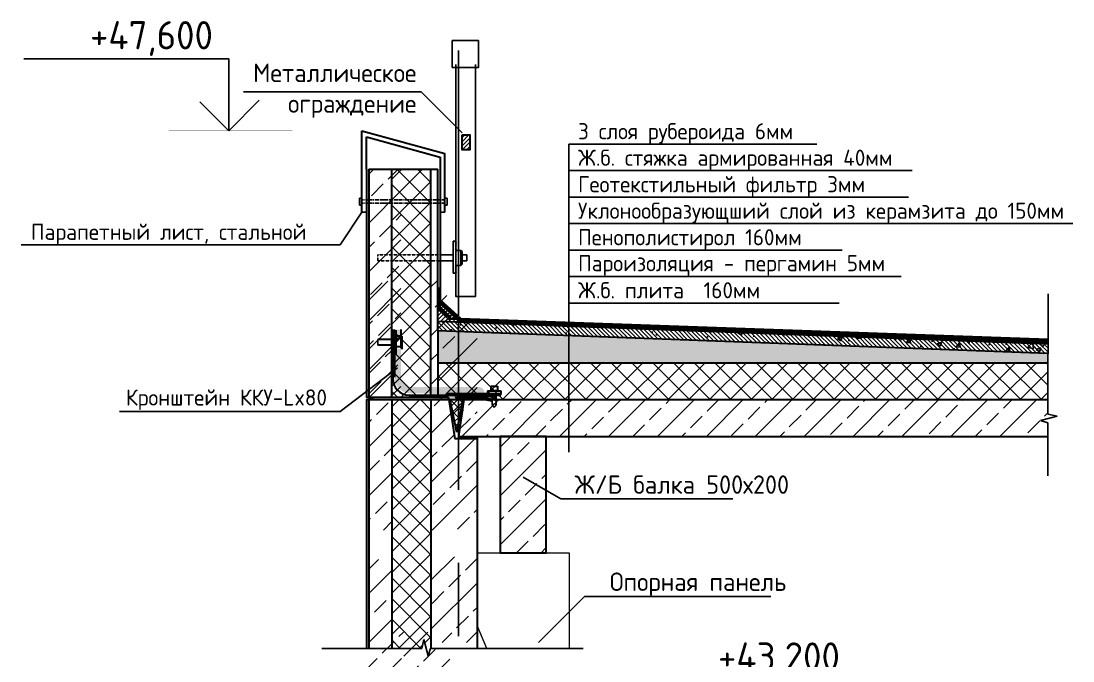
# Model space of a CAD drawing. Header units: millimetres. Extents: x -10163 to 1081624, y -5450 to 230390.
# Drawn here: x 432620 to 437182, y 60178 to 62955 of the extents above; entities that cross this region are included whole.
import ezdxf
from ezdxf.enums import TextEntityAlignment as Align

# ---------------------------------------------------------------- set-up
doc = ezdxf.new("R2010")
doc.units = ezdxf.units.MM
for name, pattern in [('CENTER2', [28.575, 19.05, -3.175, 3.175, -3.175]), ('HIDDEN', [0.375, 0.25, -0.125]), ('штриховая2', [9.525, 6.35, -3.175])]:
    doc.linetypes.add(name, pattern=pattern)
for name, color, linetype, lineweight in [('0.09', 40, 'Continuous', 9), ('0.3', 40, 'Continuous', 30), ('A-Wall-H', 250, 'Continuous', 20), ('bold', 7, 'Continuous', 35), ('RAZMER', 250, 'Continuous', 13), ('невид штрих', 93, 'штриховая2', 9), ('Осн', 230, 'Continuous', 25), ('разрез по стене', 150, 'Continuous', 25)]:
    doc.layers.add(name, color=color, linetype=linetype, lineweight=lineweight)
for name, color, linetype in [('0разрез', 7, 'Continuous'), ('1-VIS', 7, 'Continuous'), ('АРМАТУРА', 134, 'Continuous'), ('ВЫНОСКИ_Р_СТ', 130, 'Continuous'), ('ГЕРМЕТИК', 50, 'Continuous'), ('оси', 1, 'CENTER2'), ('ПАРАПЕТ', 50, 'Continuous'), ('ПЛИТЫ_ПОКРЫТИЯ', 144, 'Continuous'), ('Покрытия', 50, 'Continuous'), ('РАЗДЕЛИТ_ЛИНИИ', 150, 'Continuous'), ('Саморезы', 104, 'Continuous'), ('Стены1', 120, 'Continuous'), ('УПРУГ_РЕЗ_ПРОКЛАДКА', 130, 'Continuous'), ('УТЕПЛИТЕЛЬ', 30, 'Continuous'), ('ШТРИХ_ПП', 20, 'Continuous'), ('ШТРИХ_УРП', 120, 'Continuous')]:
    doc.layers.add(name, color=color, linetype=linetype)
doc.layers.add('0с_штрих', color=140, linetype='Continuous', lineweight=9, transparency=0.2)
doc.layers.add('Штриховка', color=50, linetype='Continuous', transparency=0.6)
doc.styles.add('GOST-2.304_Type-B', font='GOST Common.ttf')
doc.styles.add('ГОСТ', font='GOST Common.ttf', dxfattribs={"height": 400})
doc.styles.add('Чертеж250', font='', dxfattribs={"height": 250})
doc.styles.get('Чертеж250').set_extended_font_data('GOST type B')
pattern_1 = [(45, (408442.3, 49210.33), (-106.066, 106.066), []), (45, (408548.2, 49210.33), (-106.066, 106.066), [72, -30])]
pattern_2 = [(45, (408442.3, 48696.496), (-44.90128, 44.90128), []), (135, (408442.3, 48696.496), (-44.90128, -44.90128), [])]

msp = doc.modelspace()

# ---------------------------------------------------------------- hatches: boundary and pattern name
at = {"layer": '0с_штрих', "transparency": 33554636}
h = msp.add_hatch(dxfattribs=at)
h.set_pattern_fill('JIS_STN_2.5', color=9, scale=60)
h.set_pattern_definition([(45, (408442.3, 48696.5), (-106.066, 106.066), []), (45, (408548.2, 48696.5), (-106.066, 106.066), [72, -30])])
h.paths.add_polyline_path([(434267.511, 62312.347), (434127.511, 62312.346), (434127.511, 61312.346), (434181.907, 61312.346), (434180.652, 61320.719), (434267.511, 61320.719)])
h = msp.add_hatch(dxfattribs=at)
h.set_pattern_fill('ANSI37', color=0, scale=20, style=0)
h.set_pattern_definition(pattern_2)
h.paths.add_polyline_path([(434227.511, 61320.719), (434397.511, 61320.719), (434397.511, 62312.347), (434227.511, 62312.346)])
h = msp.add_hatch(dxfattribs=at)
h.set_pattern_fill('JIS_STN_2.5', color=9, scale=60)
h.set_pattern_definition(pattern_1)
h.paths.add_polyline_path([(434127.511, 60198.841), (434227.511, 60198.841), (434227.511, 60630.362), (434127.511, 60630.362)])
h.paths.add_polyline_path([(434127.511, 60746.345), (434227.511, 60746.345), (434227.511, 61826.182), (434127.511, 61826.182)])
h.paths.add_polyline_path([(434227.511, 60188.841), (434127.511, 60188.841), (434127.511, 59603.841), (434227.511, 59603.841)])
h.paths.add_polyline_path([(434227.511, 58572.497), (434127.511, 58572.497), (434127.511, 57782.497), (434127.511, 57682.497), (434227.511, 57682.497)])
h.paths.add_polyline_path([(434227.511, 57672.497), (434127.511, 57672.497), (434127.511, 57087.497), (434227.511, 57087.497)])
h.paths.add_polyline_path([(434227.511, 55542.317), (434127.511, 55542.317), (434127.511, 54652.317), (434227.511, 54652.317)])
h = msp.add_hatch(dxfattribs=at)
h.set_pattern_fill('JIS_STN_2.5', color=9, scale=60)
h.set_pattern_definition(pattern_1)
h.paths.add_polyline_path([(434517.511, 55542.317), (434397.511, 55542.317), (434397.511, 54712.317), (434517.511, 54712.317)])
h.paths.add_polyline_path([(434597.511, 55542.317), (434517.511, 55542.317), (434517.511, 54712.317), (434597.511, 54712.317)])
h.paths.add_polyline_path([(434397.511, 55542.317), (434227.511, 55542.317), (434227.511, 55478.906), (434397.511, 55478.906)])
h.paths.add_polyline_path([(434357.006, 54712.317), (434397.511, 54712.317), (434397.511, 54756.752), (434227.511, 54756.752), (434227.511, 54652.317), (434288.5, 54652.317)])
h.paths.add_polyline_path([(434517.511, 57522.497), (434501.077, 57522.497), (434469.603, 57732.497), (434397.511, 57732.497), (434397.511, 57087.497), (434517.511, 57087.497)])
h.paths.add_polyline_path([(434597.511, 57522.497), (434517.511, 57522.497), (434517.511, 57087.497), (434597.511, 57087.497)])
edge = h.paths.add_edge_path(flags=16)
edge.add_arc((434570.572, 57110.795), 1.25, 0, 360)
h.paths.add_polyline_path([(434397.511, 57139.51), (434227.511, 57139.51), (434227.511, 57087.497), (434297.511, 57087.497), (434397.511, 57087.497)])
h.paths.add_polyline_path([(434397.511, 57732.497), (434364.272, 57732.497), (434295.765, 57672.497), (434227.511, 57672.497), (434227.511, 57621.401), (434397.511, 57621.401)])
h.paths.add_polyline_path([(434397.511, 57786.931), (434227.511, 57786.931), (434227.511, 57682.497), (434288.5, 57682.497), (434357.006, 57742.497), (434397.511, 57742.497)])
h.paths.add_polyline_path([(434517.511, 58572.497), (434397.511, 58572.497), (434397.511, 57742.497), (434517.511, 57742.497)])
h.paths.add_polyline_path([(434597.511, 58572.497), (434517.511, 58572.497), (434517.511, 57742.497), (434597.511, 57742.497)])
h.paths.add_polyline_path([(434397.511, 58572.497), (434227.511, 58572.497), (434227.511, 58514.371), (434397.511, 58514.371)])
edge = h.paths.add_edge_path()
edge.add_line((434597.511, 60038.841), (434517.511, 60038.841))
edge.add_line((434517.511, 60038.841), (434518.694, 59627.377))
edge.add_arc((434519.944, 59627.377), 1.25, 0, 180, ccw=False)
edge.add_arc((434519.944, 59627.377), 1.25, -180, 0, ccw=False)
edge.add_line((434518.694, 59627.377), (434518.69, 59603.841))
edge.add_line((434518.69, 59603.841), (434597.511, 59603.841))
edge.add_line((434597.511, 59603.841), (434597.511, 60038.841))
edge = h.paths.add_edge_path(flags=16)
edge.add_arc((434570.572, 59627.139), 1.25, 0, 360)
h.paths.add_polyline_path([(434517.511, 60038.841), (434501.077, 60038.841), (434469.603, 60248.841), (434397.511, 60248.841), (434397.511, 59603.841), (434517.511, 59603.841)])
h.paths.add_polyline_path([(434397.511, 59655.854), (434227.511, 59655.854), (434227.511, 59603.841), (434397.511, 59603.841)])
h.paths.add_polyline_path([(434397.511, 60248.841), (434364.272, 60248.841), (434295.765, 60188.841), (434227.511, 60188.841), (434227.511, 60137.745), (434397.511, 60137.745)])
h.paths.add_polyline_path([(434397.511, 60303.275), (434227.511, 60303.275), (434227.511, 60198.841), (434288.5, 60198.841), (434357.006, 60258.841), (434397.511, 60258.841)])
h.paths.add_polyline_path([(434517.511, 60630.362), (434397.511, 60630.362), (434397.511, 60258.841), (434517.511, 60258.841)])
h.paths.add_polyline_path([(434597.511, 60630.362), (434517.511, 60630.362), (434517.511, 60258.841), (434597.511, 60258.841)])
h.paths.add_polyline_path([(434597.511, 61666.182), (434517.511, 61666.182), (434517.511, 60746.345), (434597.511, 60746.345)])
h.paths.add_polyline_path([(434517.511, 61666.182), (434501.077, 61666.182), (434475.598, 61826.182), (434397.511, 61826.182), (434397.511, 60746.345), (434517.511, 60746.345)])
h = msp.add_hatch(dxfattribs=at)
h.set_pattern_fill('ANSI31', color=0, scale=4, angle=90, style=0)
h.set_pattern_definition([(135, (408442.3, 48696.496), (-8.980256, -8.980256), [])])
h.paths.add_polyline_path([(434427.511, 61652.318), (434427.511, 61612.346), (434608.415, 61605.62), (437073.86, 61513.958), (437075.348, 61553.931)])
h = msp.add_hatch(dxfattribs=at)
h.set_pattern_fill('GRAVEL', color=9, scale=5, angle=-90)
h.set_pattern_definition([(138.012788, (408569.3, 48605.056), (-1143, 1016), [17.08607, -1691.5242]), (94.96974, (408556.6, 48616.486), (127.0000072, -1523.9999994), [29.32024, -2902.70244]), (42.510447, (408554.06, 48645.696), (-1396.9999995, -1270.0000005), [20.6741, -2046.73614]), (177.27369, (408522.31, 48695.226), (2540, -127.0000003), [26.70023, -2643.32187]), (202.833654, (408495.64, 48696.496), (1524, 635), [26.1817, -2591.9904]), (267.27369, (408471.51, 48686.336), (127.0000003, 2540), [26.70023, -2643.32187]), (307.69424, (408470.24, 48659.666), (-1270.0000001, 1650.9999999), [35.3097, -3495.65577]), (342.255328, (408491.83, 48631.726), (2793.9999999, -889.00000024), [33.33598, -3300.26283]), (31.429566, (408523.58, 48621.566), (1650.9999999, 1016.0000001), [26.79065, -2652.2773]), (85.23636, (408546.44, 48635.536), (-127.0000002, -1397), [30.58566, -1498.69685]), (132.397438, (408548.98, 48666.016), (-1397.00000005, 1523.99999995), [39.5539, -3915.83863]), (48.814075, (408521.04, 48569.496), (762, 889), [13.50023, -1336.5283]), (81.469234, (408529.93, 48579.656), (-253.9999997, -1651), [25.6841, -2542.73195]), (135, (408533.74, 48605.06), (-127, 4e-14), [17.96047, -161.64466]), (113.19859, (408548.98, 48613.946), (254, -635), [9.67207, -957.5311]), (201.80141, (408545.17, 48622.836), (381, 127), [13.6783, -670.23765]), (300.96376, (408532.47, 48617.756), (254, -381), [22.216, -718.3149]), (71.56505, (408543.9, 48598.706), (-127, -254), [16.06436, -385.5449]), (286.38954, (408545.17, 48696.496), (381, -1270), [22.5044, -2227.94133]), (340.346176, (408551.52, 48674.906), (-1397, 508), [18.87995, -1869.1108]), (203.19859, (408569.3, 48598.706), (635, 254), [19.344, -947.8592]), (253.61046, (408551.52, 48591.086), (380.9999999, 1270), [22.5044, -2227.94133]), (249.443955, (408466.43, 48696.496), (254, 635), [21.70176, -1063.3867]), (204.77514, (408458.81, 48676.176), (1396.9999997, 635.0000008), [18.1836, -1800.17967]), (336.80141, (408442.3, 48597.436), (635, -254), [19.344, -947.8592]), (287.354025, (408460.08, 48589.816), (-508.0000001, 1651), [21.28914, -2107.6188]), (339.443955, (408442.3, 48659.666), (-635, 254), [10.8509, -1074.2376]), (11.30993, (408442.3, 48605.056), (508, 127), [6.47573, -641.09975]), (75.96376, (408448.65, 48606.326), (-127, -381), [26.1817, -497.45273]), (96.009006, (408455, 48631.726), (127, -1270), [24.26335, -2402.06824]), (213.69007, (408521.04, 48617.756), (254, 127), [18.3162, -439.5888]), (263.157227, (408505.8, 48607.596), (-253.9999999, -2159), [31.97784, -3165.80045]), (330.945396, (408501.99, 48575.846), (-889, 508), [13.0754, -1294.4696]), (0, (408513.42, 48569.5), (127, 127), [7.62, -119.38]), (30.256437, (408458.81, 48634.266), (-889, -508), [17.64335, -1746.69704]), (318.012788, (408474.05, 48643.156), (1143, -1016), [34.17214, -1674.4381]), (270, (408499.45, 48620.3), (127, -127), [33.02, -93.98]), (235.304846, (408499.45, 48587.276), (-888.9999993, -1270.0000005), [20.0805, -1987.96584]), (164.054604, (408488.02, 48570.766), (-508, 127), [18.49145, -906.0825]), (117.645975, (408470.24, 48575.846), (-1269.9999998, 2413.0000001), [30.10725, -2980.6232]), (85.426079, (408456.27, 48602.516), (127, 1651), [31.85147, -3153.2923])])
h.paths.add_polyline_path([(434517.511, 61609), (434517.511, 61472.346), (437073.86, 61472.346), (437073.86, 61513.958)])
h.paths.add_polyline_path([(434517.511, 61609), (434427.511, 61612.346), (434427.511, 61472.346), (434517.511, 61472.346)])
h = msp.add_hatch(dxfattribs=at)
h.set_pattern_fill('ANSI37', color=0, scale=20, style=0)
h.set_pattern_definition([(45, (408442.3, 48696.496), (-44.90128, 44.90128), []), (135, (408442.3, 48696.496), (-44.90128, -44.90128), [])])
h.paths.add_polyline_path([(434427.511, 61320.719), (434517.511, 61320.719), (434517.511, 61472.346), (434427.511, 61472.346)])
h.paths.add_polyline_path([(434541.561, 61312.401), (434517.511, 61312.401), (434517.511, 61312.346), (434597.511, 61312.346), (437073.86, 61312.346), (437073.86, 61472.346), (434517.511, 61472.346), (434517.511, 61320.684), (434541.561, 61320.684)])
h = msp.add_hatch(dxfattribs=at)
h.set_pattern_fill('ANSI37', color=0, scale=20, style=0)
h.set_pattern_definition(pattern_2)
h.paths.add_polyline_path([(434397.511, 61312.346), (434227.511, 61312.346), (434227.511, 60232.509), (434357.504, 60232.509), (434367.118, 60271.717), (434385.351, 60200.54), (434395.296, 60232.509), (434397.511, 60232.509)])
h = msp.add_hatch(dxfattribs=at)
h.set_pattern_fill('JIS_STN_2.5', color=9, scale=60)
h.set_pattern_definition([(45, (-106639.37, -1448.67), (-106.066017, 106.066017), []), (45, (-106533.47, -1448.67), (-106.066017, 106.066017), [72, -30])])
h.paths.add_polyline_path([(434897.511, 61152.346), (434697.511, 61152.346), (434697.511, 60647.346), (434897.511, 60647.346)])
h.paths.add_polyline_path([(434597.511, 61312.346), (434540.081, 61312.346), (434517.511, 61152.346), (434597.511, 61152.346), (437073.86, 61152.346), (437073.86, 61211.627), (437041.89, 61221.572), (437113.068, 61239.805), (437073.86, 61249.419), (437073.86, 61312.346)])
at = {"layer": '1-VIS'}
h = msp.add_hatch(dxfattribs=at)
h.set_pattern_fill('ANSI38', scale=0.518883, style=0)
h.set_pattern_definition([(45, (429191.4909, 73430.936), (-1.1649254, 1.1649254), []), (135, (429191.4909, 73430.936), (-3.49477619, 1.1649254), [4.1186332, -2.4711799])])
edge = h.paths.add_edge_path()
edge.add_line((434139.198, 61320.719), (434130.513, 61320.719))
edge.add_arc((434126.217, 61317.535), 5.348, -75.994076, 36.543772, ccw=False)
edge.add_line((434127.511, 61312.346), (434139.198, 61312.346))
edge.add_line((434139.198, 61312.346), (434139.198, 61320.719))
at = {"layer": 'A-Wall-H', "transparency": 33554687}
h = msp.add_hatch(dxfattribs=at)
h.set_pattern_fill('ANSI31', color=256, scale=4)
h.set_pattern_definition([(45, (471883.58, 71472.418), (-8.980256, 8.980256), [])])
h.paths.add_polyline_path([(434427.511, 61735.916), (434427.511, 61652.318), (434521.232, 61649.046)])
at = {"layer": 'Покрытия', "transparency": 33554687}
h = msp.add_hatch(color=9, dxfattribs=at)
h.dxf.hatch_style = 1
h.paths.add_polyline_path([(434238.865, 61409.931), (434238.728, 61506.212), (434245.833, 61506.212), (434245.833, 61531.077), (434267.09, 61531.077), (434267.239, 61404.67), (434304.503, 61367.406), (434313.3, 61367.394), (434313.3, 61338.989), (434309.906, 61338.989, -0.41378638)])
h.paths.add_polyline_path([(434266.989, 61616.107), (434238.572, 61616.074), (434238.577, 61612.776), (434245.833, 61612.776), (434245.833, 61587.911), (434267.023, 61587.911)])
h.paths.add_polyline_path([(434403.3, 61367.264), (434313.3, 61367.394), (434313.3, 61338.989), (434403.3, 61338.986)])
h.paths.add_polyline_path([(434610.276, 61366.905), (434467.77, 61367.11), (434403.3, 61367.227), (434403.3, 61338.986), (434403.3, 61314.397), (434421.664, 61314.397), (434483.3, 61314.397), (434511.633, 61314.397, -0.38775198), (434504.989, 61331.886), (434663.08, 61331.921), (434663.08, 61339.025), (434629.907, 61339.018, 0.36907795)])
h.paths.add_polyline_path([(434567.761, 61354.186, -1), (434565.742, 61354.186, -1)], flags=16)
at = {"layer": 'Стены1'}
h = msp.add_hatch(dxfattribs=at)
h.set_pattern_fill('ANSI31', color=256, scale=4)
h.set_pattern_definition([(45, (347941.627, 40911.178), (-8.9802561, 8.9802561), [])])
h.paths.add_polyline_path([(434566.006, 62460.449), (434532.321, 62460.449), (434532.321, 62396.234), (434566.006, 62396.234)])
at = {"layer": 'УТЕПЛИТЕЛЬ', "transparency": 33554687}
h = msp.add_hatch(dxfattribs=at)
h.set_pattern_fill('ANSI37', color=0, scale=230, style=0)
h.set_pattern_definition([(45, (421100.2, 68674.823), (-20.32932, 20.32932), []), (135, (421100.2, 68674.823), (-20.32932, -20.32932), [])])
h.paths.add_polyline_path([(434535.875, 61312.346), (434479.451, 61312.346), (434507.663, 61170.139)])
at = {"layer": 'ШТРИХ_ПП', "transparency": 33554687}
h = msp.add_hatch(dxfattribs=at)
h.set_pattern_fill('AR-CONC', color=0, scale=30, style=0)
h.set_pattern_definition([(50, (420981.99, 72016.53), (215.178, -18.8256), [22.5, -247.5]), (355, (420981.99, 72016.53), (-41.6254, 225.6576), [18, -198]), (100.4514, (420999.92, 72014.96), (173.5528, 206.8319), [19.122, -210.3426]), (46.1842, (420982, 72076.53), (320.1723, -49.6557), [33.75, -371.25]), (96.6356, (421008.67, 72072.4), (280.399, 292.2354), [28.683, -315.514]), (351.1842, (420982, 72076.53), (280.3986, 292.2356), [27, -297]), (21, (421011.99, 72061.53), (179.0721, -120.7857), [22.5, -247.5]), (326, (421011.99, 72061.53), (72.9946, 217.545), [18, -198]), (71.4514, (421026.91, 72051.47), (252.0668, 96.7591), [19.122, -210.3426]), (37.5, (420981.99, 72016.53), (3.64796, 99.86816), [0, -195.6, 0, -201, 0, -198.75]), (7.5, (420981.99, 72016.53), (78.92086, 118.3235), [0, -114.6, 0, -191.1, 0, -75.75]), (327.5, (420915.09, 72016.53), (160.14673, -6.76646), [0, -75, 0, -234, 0, -310.5]), (317.5, (420885.09, 72016.53), (174.9559, 30.0315), [0, -97.5, 0, -155.4, 0, -220.5])])
h.paths.add_polyline_path([(437075.346, 61553.931), (434427.511, 61652.318), (434427.511, 61612.346), (437073.86, 61513.958)])
at = {"layer": 'ШТРИХ_УРП'}
h = msp.add_hatch(dxfattribs=at)
h.set_pattern_fill('HONEY', color=0, scale=100, style=0)
h.set_pattern_definition([(0, (421100.201, 68676.56), (18.75, 10.8253175), [12.5, -25]), (120, (421100.201, 68676.56), (-18.75, 10.8253176), [12.5, -25]), (60, (421100.201, 68676.56), (4e-08, 21.650635), [-25, 12.5])])
h.paths.add_polyline_path([(434597.511, 61152.346), (434537.511, 61152.346), (434537.511, 61142.346), (434597.511, 61142.346)])
at = {"layer": 'Штриховка', "lineweight": 30, "ltscale": 0.5, "transparency": 33554687}
h = msp.add_hatch(dxfattribs=at)
h.set_pattern_fill('ANSI31', color=256, scale=35.521398, angle=270, style=0)
h.set_pattern_definition([(225, (451224.766, 55089.988), (-3.1396777, 3.1396777), [])])
h.paths.add_polyline_path([(434610.276, 61329.274), (434610.276, 61322.939), (434663.08, 61322.939), (434663.08, 61329.274)])
h.paths.add_polyline_path([(434524.747, 61329.274), (434515.825, 61327.278), (434515.825, 61326.205), (434600.559, 61326.205, 0.0272322), (434597.569, 61329.274)])
h.paths.add_polyline_path([(434603.122, 61322.939, 0.02638061), (434600.559, 61326.205), (434515.825, 61326.205), (434515.825, 61322.939)])
h.paths.add_polyline_path([(434600.559, 61326.205, -0.02638061), (434603.122, 61322.939), (434610.276, 61322.939), (434610.276, 61326.205)])
h.paths.add_polyline_path([(434597.569, 61329.274, -0.0272322), (434600.559, 61326.205), (434610.276, 61326.205), (434610.276, 61329.274)])
h.paths.add_polyline_path([(434663.08, 61326.338), (434663.08, 61322.939), (434671.132, 61322.939), (434680.84, 61328.34), (434680.84, 61329.274), (434668.672, 61329.274)])
h.paths.add_polyline_path([(434680.84, 61322.939), (434680.84, 61328.34), (434671.132, 61322.939)], flags=17)
h.paths.add_polyline_path([(434668.672, 61329.274), (434663.08, 61329.274), (434663.08, 61326.338)])

# ---------------------------------------------------------------- linework, layer by layer
for p, q in [((433520.86, 62790.596), (432631.454, 62790.596)), ((433520.86, 62478.612), (433520.86, 62790.596)), ((433520.86, 62478.612), (433394.978, 62604.495)), ((433520.86, 62478.612), (433653.089, 62610.84)), ((434797.643, 60975.353), (434961.343, 60880.953)), ((434961.343, 60880.953), (435706.243, 60880.953)), ((434863.443, 60258.253), (435063.043, 60457.853)), ((435063.043, 60457.853), (435871.343, 60457.853))]:
    msp.add_line(p, q)
at = {"ltscale": 10}
msp.add_line((434597.511, 61152.346), (434597.511, 61142.346), dxfattribs=at)
at = {"ltscale": 10, "const_width": 2}
msp.add_lwpolyline([(433259.631, 62478.612), (433796.944, 62478.612)], dxfattribs=at)
at = {"layer": '0.09'}
msp.add_line((434639.232, 60232.509), (434597.511, 60331.68), dxfattribs=at)
at = {"layer": '0.09', "ltscale": 10}
msp.add_lwpolyline([(434597.511, 60331.68), (434597.511, 60647.346), (434997.511, 60647.346), (434997.511, 60232.509)], dxfattribs=at)
at = {"layer": '0.3'}
for p, q in [((434097.511, 62478.612), (434457.459, 62379.293)), ((434097.511, 62125.084), (434097.511, 62478.612)), ((434117.511, 62312.346), (434117.511, 62452.346)), ((434117.511, 62452.346), (434437.43, 62364.072)), ((434457.459, 62125.084), (434457.459, 62379.293)), ((434127.511, 62312.347), (434427.509, 62312.347)), ((434427.511, 61741.128), (434523.645, 61653.964)), ((434432.511, 61743.344), (434525.648, 61658.897)), ((434437.506, 61745.564), (434527.651, 61663.831)), ((434597.511, 61142.346), (434501.077, 61142.346)), ((434517.511, 61152.346), (437073.86, 61152.346)), ((434597.511, 61152.346), (434597.511, 60232.509)), ((434597.511, 61142.346), (434597.511, 60655.059))]:
    msp.add_line(p, q, dxfattribs=at)
at = {"layer": '0.3', "color": 0}
for p, q in [((434437.43, 62364.072), (434437.506, 61745.564)), ((434432.511, 61798.665), (434432.511, 61743.344))]:
    msp.add_line(p, q, dxfattribs=at)
at = {"layer": '0.3', "transparency": 33554687}
for p, q in [((434117.511, 62312.346), (434117.511, 61320.719)), ((434127.511, 62312.346), (434127.511, 61320.719)), ((434227.511, 61320.719), (434227.511, 62312.346)), ((434397.511, 61320.719), (434397.511, 62312.346)), ((434427.511, 61652.318), (437075.346, 61553.931)), ((434427.511, 61612.346), (437073.86, 61513.958)), ((434427.511, 61472.346), (437073.86, 61472.346)), ((434474.343, 61320.719), (434117.511, 61320.719)), ((434117.511, 61312.346), (434597.511, 61312.346)), ((434117.511, 61312.346), (434117.511, 60232.509)), ((434127.511, 61312.346), (434127.511, 60232.509)), ((434227.511, 61312.346), (434227.511, 60232.509)), ((434397.511, 61312.346), (434397.511, 60232.509)), ((434474.343, 61320.719), (434474.343, 61320.719)), ((434597.511, 61312.346), (437073.86, 61312.346))]:
    msp.add_line(p, q, dxfattribs=at)
at = {"layer": '0.3', "ltscale": 10, "transparency": 33554687}
for q in [(434427.509, 62312.347), (434427.511, 61320.719)]:
    msp.add_line((434427.511, 61612.346), q, dxfattribs=at)
at = {"layer": '0.3', "color": 0, "transparency": 33554687}
for p, q in [((434523.645, 61653.964), (437074.759, 61564.877)), ((434525.648, 61658.897), (437074.773, 61569.88)), ((434527.651, 61663.831), (437074.787, 61574.883)), ((434474.343, 61320.719), (434501.077, 61142.346)), ((434479.451, 61312.346), (434507.663, 61170.139)), ((434535.875, 61312.346), (434507.663, 61170.139)), ((434540.081, 61312.346), (434517.511, 61152.346))]:
    msp.add_line(p, q, dxfattribs=at)
at = {"layer": '0.3'}
msp.add_lwpolyline([(434532.321, 62460.449), (434566.006, 62460.449), (434566.006, 62396.234), (434532.321, 62396.234)], close=True, dxfattribs=at)
at = {"layer": '0.3', "ltscale": 10}
msp.add_lwpolyline([(434697.511, 60647.346), (434897.511, 60647.346), (434897.511, 61152.346), (434697.511, 61152.346)], close=True, dxfattribs=at)
at = {"layer": '0разрез'}
for p, q in [((434003.667, 61984.122), (432619.576, 61984.122)), ((434166.893, 61572.563), (434166.893, 61547.698)), ((434003.667, 61261.051), (433047.011, 61261.051))]:
    msp.add_line(p, q, dxfattribs=at)
at = {"layer": '0разрез', "ltscale": 10}
msp.add_line((437041.89, 61221.572), (437073.86, 61211.627), dxfattribs=at)
at = {"layer": 'A-Wall-H', "color": 0, "transparency": 33554687}
msp.add_line((434535.875, 61312.346), (434479.451, 61312.346), dxfattribs=at)
at = {"layer": 'bold'}
msp.add_arc((434126.217, 61317.535), 5.348, 284.0049, 36.543772, dxfattribs=at)
at = {"layer": 'АРМАТУРА', "color": 0, "transparency": 33554687}
msp.add_line((434427.511, 61735.916), (434521.232, 61649.046), dxfattribs=at)
at = {"layer": 'ВЫНОСКИ_Р_СТ', "color": 0}
for p, q in [((434995.545, 62420.531), (434995.545, 61084.095)), ((434995.545, 62420.531), (436071.996, 62420.531)), ((434995.545, 62305.531), (436469.397, 62305.531)), ((434995.545, 62305.531), (436484.137, 62305.531)), ((434995.545, 62190.531), (436469.397, 62190.531)), ((434995.545, 62190.531), (436329.934, 62190.531)), ((434097.511, 62125.084), (434003.667, 61984.122)), ((434995.545, 62075.531), (437182.254, 62075.531)), ((434995.545, 61960.531), (436181.339, 61960.531)), ((434995.545, 61845.531), (436436.753, 61845.531)), ((434995.545, 61730.531), (436168.651, 61730.531)), ((434252.928, 61450.196), (434003.667, 61261.051))]:
    msp.add_line(p, q, dxfattribs=at)
at = {"layer": 'ГЕРМЕТИК', "color": 0, "const_width": 5}
msp.add_lwpolyline([(434141.261, 61317.234, 1), (434146.261, 61317.234, 1)], format="xyb", close=True, dxfattribs=at)
at = {"layer": 'невид штрих', "lineweight": 30, "ltscale": 0.5, "transparency": 33554687}
msp.add_line((434267.025, 61586.068), (434267.087, 61533.471), dxfattribs=at)
at = {"layer": 'оси', "ltscale": 100, "transparency": 33554687}
msp.add_line((434517.511, 62826.182), (434517.511, 54371.75), dxfattribs=at)
at = {"layer": 'Осн', "lineweight": 30, "ltscale": 0.5, "transparency": 33554687}
for p, q in [((434231.558, 61616.066), (434231.678, 61402.827)), ((434238.572, 61616.066), (434238.865, 61409.931)), ((434266.989, 61616.107), (434267.023, 61587.911)), ((434302.814, 61331.885), (434467.226, 61331.879)), ((434467.771, 61338.982), (434700.951, 61339.033)), ((434467.771, 61331.878), (434700.951, 61331.929)), ((434512.688, 61320.179), (434512.688, 61331.888)), ((434700.951, 61331.929), (434700.951, 61339.033)), ((434512.688, 61320.179), (434610.276, 61320.179)), ((434515.733, 61313.074), (434610.276, 61313.074)), ((434610.276, 61320.179), (434630.241, 61320.179)), ((434610.276, 61313.074), (434630.241, 61313.074)), ((434630.241, 61320.179), (434663.08, 61314.055)), ((434630.241, 61313.074), (434663.08, 61306.951))]:
    msp.add_line(p, q, dxfattribs=at)
for centre, radius, start, end in [((434302.88, 61403.087), 71.202, 180.209271, 269.947062), ((434517.892, 61326.781), 13.876, 158.413004, 261.049858)]:
    msp.add_arc(centre, radius, start, end, dxfattribs=at)
at = {"layer": 'ПАРАПЕТ', "color": 0}
for p, q in [((434432.511, 61731.281), (434432.511, 61699.027)), ((434437.508, 61726.65), (434437.511, 61701.21))]:
    msp.add_line(p, q, dxfattribs=at)
at = {"layer": 'ПАРАПЕТ', "color": 0, "transparency": 33554687}
for p, q in [((434432.511, 61699.027), (434479.463, 61655.507)), ((434437.511, 61714.845), (434485.566, 61670.303)), ((434437.511, 61708.028), (434483.531, 61665.371)), ((434437.511, 61701.21), (434481.497, 61660.439)), ((434481.497, 61660.439), (434510.014, 61659.443)), ((434483.531, 61665.371), (434504.405, 61664.642))]:
    msp.add_line(p, q, dxfattribs=at)
at = {"layer": 'ПЛИТЫ_ПОКРЫТИЯ', "color": 0, "transparency": 33554687}
msp.add_line((434427.511, 61652.318), (437074.745, 61559.875), dxfattribs=at)
at = {"layer": 'РАЗДЕЛИТ_ЛИНИИ', "color": 0}
for p, q in [((437075.346, 61771.099), (437073.86, 61249.419)), ((437041.89, 61221.572), (437113.068, 61239.805)), ((437113.068, 61239.805), (437073.86, 61249.419)), ((437073.86, 61211.627), (437073.86, 60981.56)), ((433924.031, 60232.509), (434357.504, 60232.509)), ((434385.351, 60200.54), (434367.118, 60271.717)), ((434395.296, 60232.509), (434385.351, 60200.54)), ((434395.296, 60232.509), (435058.086, 60232.509))]:
    msp.add_line(p, q, dxfattribs=at)
at = {"layer": 'разрез по стене'}
for p, q in [((434097.488, 62186.106), (434087.488, 62186.106)), ((434087.488, 62186.106), (434087.488, 62156.106)), ((434087.488, 62156.106), (434097.489, 62156.106)), ((434097.488, 62179.309), (434102.499, 62179.308)), ((434097.488, 62164.495), (434102.499, 62164.495)), ((434104.96, 62179.309), (434109.971, 62179.308)), ((434104.96, 62164.495), (434109.971, 62164.495)), ((434114.262, 62179.309), (434119.273, 62179.308)), ((434114.262, 62164.495), (434119.273, 62164.495)), ((434122.465, 62179.309), (434127.475, 62179.308)), ((434122.465, 62164.495), (434127.475, 62164.495)), ((434131.567, 62179.309), (434136.578, 62179.308)), ((434131.567, 62164.495), (434136.578, 62164.495)), ((434137.969, 62179.309), (434142.979, 62179.308)), ((434137.969, 62164.495), (434142.979, 62164.495)), ((434144.771, 62179.309), (434149.781, 62179.308)), ((434144.771, 62164.495), (434149.781, 62164.495)), ((434153.873, 62179.309), (434158.884, 62179.308)), ((434153.873, 62164.495), (434158.884, 62164.495)), ((434160.275, 62179.309), (434165.285, 62179.308)), ((434160.275, 62164.495), (434165.285, 62164.495)), ((434167.077, 62179.309), (434172.087, 62179.308)), ((434167.077, 62164.495), (434172.087, 62164.495)), ((434176.179, 62179.309), (434181.19, 62179.308)), ((434176.179, 62164.495), (434181.19, 62164.495)), ((434182.58, 62179.309), (434187.591, 62179.308)), ((434182.58, 62164.495), (434187.591, 62164.495)), ((434189.382, 62179.309), (434194.393, 62179.308)), ((434189.382, 62164.495), (434194.393, 62164.495)), ((434193.474, 62179.309), (434198.485, 62179.309)), ((434193.474, 62164.496), (434198.485, 62164.495)), ((434199.876, 62179.309), (434204.886, 62179.309)), ((434199.876, 62164.496), (434204.886, 62164.495)), ((434206.678, 62179.309), (434211.688, 62179.309)), ((434206.678, 62164.496), (434211.688, 62164.495)), ((434215.78, 62179.309), (434220.791, 62179.309)), ((434215.78, 62164.496), (434220.791, 62164.495)), ((434222.182, 62179.309), (434227.192, 62179.309)), ((434222.182, 62164.496), (434227.192, 62164.495)), ((434228.984, 62179.309), (434233.994, 62179.309)), ((434228.984, 62164.496), (434233.994, 62164.495)), ((434238.086, 62179.309), (434243.097, 62179.309)), ((434238.086, 62164.496), (434243.097, 62164.495)), ((434244.488, 62179.309), (434249.498, 62179.309)), ((434244.488, 62164.496), (434249.498, 62164.495)), ((434251.29, 62179.309), (434256.3, 62179.309)), ((434251.29, 62164.496), (434256.3, 62164.495)), ((434260.392, 62179.309), (434265.403, 62179.309)), ((434260.392, 62164.496), (434265.403, 62164.495)), ((434266.793, 62179.309), (434271.804, 62179.309)), ((434266.793, 62164.496), (434271.804, 62164.495)), ((434273.595, 62179.309), (434278.606, 62179.309)), ((434273.595, 62164.496), (434278.606, 62164.495)), ((434282.698, 62179.309), (434287.708, 62179.309)), ((434282.698, 62164.496), (434287.708, 62164.495)), ((434289.099, 62179.309), (434294.11, 62179.309)), ((434289.099, 62164.496), (434294.11, 62164.495)), ((434295.901, 62179.309), (434300.912, 62179.309)), ((434295.901, 62164.496), (434300.912, 62164.495)), ((434305.004, 62179.309), (434310.014, 62179.309)), ((434305.004, 62164.496), (434310.014, 62164.495)), ((434311.405, 62179.309), (434316.416, 62179.309)), ((434311.405, 62164.496), (434316.416, 62164.495)), ((434318.207, 62179.309), (434323.218, 62179.309)), ((434318.207, 62164.496), (434323.218, 62164.495)), ((434320.508, 62179.309), (434325.518, 62179.309)), ((434320.508, 62164.496), (434325.518, 62164.495)), ((434326.909, 62179.309), (434331.92, 62179.309)), ((434326.909, 62164.496), (434331.92, 62164.495)), ((434333.711, 62179.309), (434338.722, 62179.309)), ((434333.711, 62164.496), (434338.722, 62164.495)), ((434342.814, 62179.309), (434347.824, 62179.309)), ((434342.814, 62164.496), (434347.824, 62164.495)), ((434349.215, 62179.309), (434354.226, 62179.309)), ((434349.215, 62164.496), (434354.226, 62164.495)), ((434356.017, 62179.309), (434361.028, 62179.309)), ((434356.017, 62164.496), (434361.028, 62164.495)), ((434362.614, 62179.31), (434367.625, 62179.309)), ((434362.614, 62164.496), (434367.625, 62164.496)), ((434369.016, 62179.31), (434374.026, 62179.309)), ((434369.016, 62164.496), (434374.026, 62164.496)), ((434375.818, 62179.31), (434380.828, 62179.309)), ((434375.818, 62164.496), (434380.828, 62164.496)), ((434387.871, 62179.309), (434382.86, 62179.308)), ((434387.871, 62164.495), (434382.86, 62164.495)), ((434394.673, 62179.309), (434389.662, 62179.308)), ((434394.673, 62164.495), (434389.662, 62164.495)), ((434401.075, 62179.309), (434396.064, 62179.308)), ((434401.075, 62164.495), (434396.064, 62164.495)), ((434410.177, 62179.309), (434405.166, 62179.308)), ((434410.177, 62164.495), (434405.166, 62164.495)), ((434416.979, 62179.309), (434411.968, 62179.308)), ((434416.979, 62164.495), (434411.968, 62164.495)), ((434423.381, 62179.309), (434418.37, 62179.308)), ((434423.381, 62164.495), (434418.37, 62164.495)), ((434432.483, 62179.309), (434427.472, 62179.308)), ((434432.483, 62164.495), (434427.472, 62164.495)), ((434440.685, 62179.309), (434435.675, 62179.308)), ((434440.685, 62164.495), (434435.675, 62164.495)), ((434449.987, 62179.309), (434444.977, 62179.308)), ((434449.987, 62164.495), (434444.977, 62164.495)), ((434457.459, 62179.309), (434452.449, 62179.308)), ((434457.459, 62164.495), (434452.449, 62164.495)), ((434457.459, 62186.106), (434467.459, 62186.106)), ((434467.459, 62156.106), (434457.459, 62156.106)), ((434467.459, 62186.106), (434467.459, 62156.106)), ((434117.511, 62125.084), (434097.511, 62125.084)), ((434437.459, 62125.084), (434457.459, 62125.084)), ((434517.511, 61152.346), (434597.511, 61152.346)), ((434367.118, 60271.717), (434357.504, 60232.509))]:
    msp.add_line(p, q, dxfattribs=at)
at = {"layer": 'Саморезы', "lineweight": 30, "ltscale": 0.5, "transparency": 33554687}
for p, q in [((434245.833, 61612.776), (434245.833, 61506.212)), ((434231.582, 61572.563), (434166.893, 61572.563)), ((434270.698, 61587.911), (434245.833, 61587.911)), ((434270.698, 61577.255), (434245.833, 61577.255)), ((434270.698, 61587.911), (434270.698, 61531.077)), ((434231.582, 61547.698), (434166.893, 61547.698)), ((434270.698, 61541.733), (434245.833, 61541.733)), ((434657.663, 61370.083), (434686.08, 61370.083)), ((434657.663, 61370.083), (434657.663, 61352.323)), ((434686.08, 61370.083), (434686.08, 61352.323)), ((434643.454, 61349.69), (434643.454, 61339.033)), ((434643.454, 61349.69), (434700.288, 61349.69)), ((434643.454, 61339.033), (434700.288, 61339.033)), ((434654.111, 61352.323), (434689.632, 61352.323)), ((434663.08, 61332.305), (434680.84, 61322.424)), ((434663.08, 61324.426), (434680.84, 61315.099)), ((434689.632, 61352.323), (434689.632, 61349.69)), ((434700.288, 61349.69), (434700.288, 61339.033)), ((434663.08, 61316.547), (434680.84, 61308.182)), ((434663.08, 61296.415), (434663.08, 61288.452)), ((434663.08, 61288.452), (434671.96, 61278.814)), ((434671.96, 61278.814), (434680.84, 61288.452)), ((434680.84, 61288.452), (434680.84, 61296.255))]:
    msp.add_line(p, q, dxfattribs=at)
at = {"layer": 'Саморезы', "ltscale": 0.5, "transparency": 33554687}
for p, q in [((434663.08, 61339.033), (434663.08, 61296.902)), ((434680.84, 61296.902), (434680.84, 61339.033))]:
    msp.add_line(p, q, dxfattribs=at)
at = {"layer": 'Стены1'}
for p, q in [((434354.714, 62647.85), (433584.296, 62647.85)), ((434533.465, 62469.098), (434354.714, 62647.85)), ((434508.416, 61996.621), (434502.439, 61990.995)), ((434502.525, 61996.71), (434508.33, 61990.906)), ((434508.553, 61988.721), (434502.575, 61983.095)), ((434508.553, 61980.139), (434502.575, 61974.514)), ((434508.553, 61969.704), (434502.575, 61964.079)), ((434502.662, 61988.81), (434508.466, 61983.006)), ((434502.662, 61980.228), (434508.466, 61974.424)), ((434502.662, 61969.794), (434508.466, 61963.989)), ((434527.391, 61959.649), (434532.722, 61954.318)), ((434532.722, 61954.318), (434532.722, 61927.025)), ((434532.722, 61899.732), (434532.722, 61927.025)), ((434508.553, 61891.469), (434502.575, 61885.843)), ((434508.553, 61882.264), (434502.575, 61876.638)), ((434508.553, 61873.214), (434502.575, 61867.589)), ((434502.662, 61891.558), (434508.466, 61885.754)), ((434502.662, 61882.353), (434508.466, 61876.549)), ((434502.662, 61873.304), (434508.466, 61867.5)), ((434527.391, 61894.401), (434532.722, 61899.732)), ((434508.553, 61866.35), (434502.575, 61860.724)), ((434502.662, 61866.439), (434508.466, 61860.635))]:
    msp.add_line(p, q, dxfattribs=at)
for points in [[(434490.078, 62752.549), (434603.784, 62752.549), (434603.784, 62870.147), (434490.078, 62870.147)], [(434505.428, 61999.329), (434494.375, 61999.329), (434494.375, 61860.723), (434505.428, 61860.723)], [(434505.428, 61959.591), (434527.391, 61959.591), (434527.391, 61894.401), (434505.428, 61894.401)]]:
    msp.add_lwpolyline(points, close=True, dxfattribs=at)
for points in [[(434505.428, 62765.601), (434505.428, 61759.73), (434590.934, 61759.73), (434590.934, 62765.601)], [(434437.482, 61939.58), (434494.375, 61939.58)], [(434532.722, 61939.58), (434552.661, 61939.58), (434552.661, 61914.469), (434532.722, 61914.469)], [(434437.482, 61914.469), (434494.375, 61914.469)]]:
    msp.add_lwpolyline(points, dxfattribs=at)
at = {"layer": 'Стены1', "linetype": 'HIDDEN', "ltscale": 2}
msp.add_lwpolyline([(434494.375, 61914.469), (434167.828, 61914.469), (434167.828, 61939.58), (434494.375, 61939.58)], dxfattribs=at)
at = {"layer": 'УПРУГ_РЕЗ_ПРОКЛАДКА', "color": 0}
for p, q in [((434537.511, 61142.346), (434537.511, 61152.346)), ((434597.511, 61142.346), (434597.511, 61152.346)), ((434597.511, 61142.346), (434597.511, 61152.346))]:
    msp.add_line(p, q, dxfattribs=at)

# ---------------------------------------------------------------- texts
at = {"style": 'Чертеж250'}
for s, p in [('+47,600', (432918.795, 62831.815)), ('+43,200', (435642.624, 60136.208))]:
    msp.add_text(s, height=122.4, dxfattribs=at).set_placement(p)
at = {"layer": 'RAZMER', "color": 0, "style": 'GOST-2.304_Type-B'}
for s, p in [('Пароизоляция - пергамин 5мм ', (435035.545, 61847.82)), ('Ж.б. плита  160мм', (435035.545, 61730.531))]:
    msp.add_text(s, height=70, dxfattribs=at).set_placement(p, align=Align.BOTTOM_LEFT)
at = {"layer": 'ВЫНОСКИ_Р_СТ', "color": 0}
for s, height, style, p in [('3 слоя рубероида 6мм', 70, 'GOST-2.304_Type-B', (435035.545, 62420.531)), ('Ж.б. стяжка армированная 40мм', 70, 'GOST-2.304_Type-B', (435035.545, 62305.531)), ('Геотекстильный фильтр 3мм', 70, 'GOST-2.304_Type-B', (435035.545, 62190.531)), ('Уклонообразующший слой из керамзита до 150мм', 70, 'GOST-2.304_Type-B', (435035.545, 62075.531)), ('Парапетный лист, стальной', 70, 'GOST-2.304_Type-B', (432662.457, 61984.122)), ('Пенополистирол 160мм', 70, 'GOST-2.304_Type-B', (435035.545, 61960.531)), ('Кронштейн ККУ-Lx80', 70, 'GOST-2.304_Type-B', (433074.327, 61265.318)), ('Ж/Б балка 500х200', 80, 'ГОСТ', (435020.376, 60879.346)), ('Опорная панель', 80, 'ГОСТ', (435173.248, 60457.853))]:
    msp.add_text(s, height=height, dxfattribs=dict(at, style=style)).set_placement(p, align=Align.BOTTOM_LEFT)
at = {"layer": 'Стены1', "insert": (434334.661, 62769.899), "char_height": 80, "attachment_point": 3, "style": 'ГОСТ'}
msp.add_mtext_dynamic_manual_height_columns('Металлическое ограждение', width=203.88367, gutter_width=400, heights=[0], dxfattribs=at)

doc.saveas('drawing.dxf')
